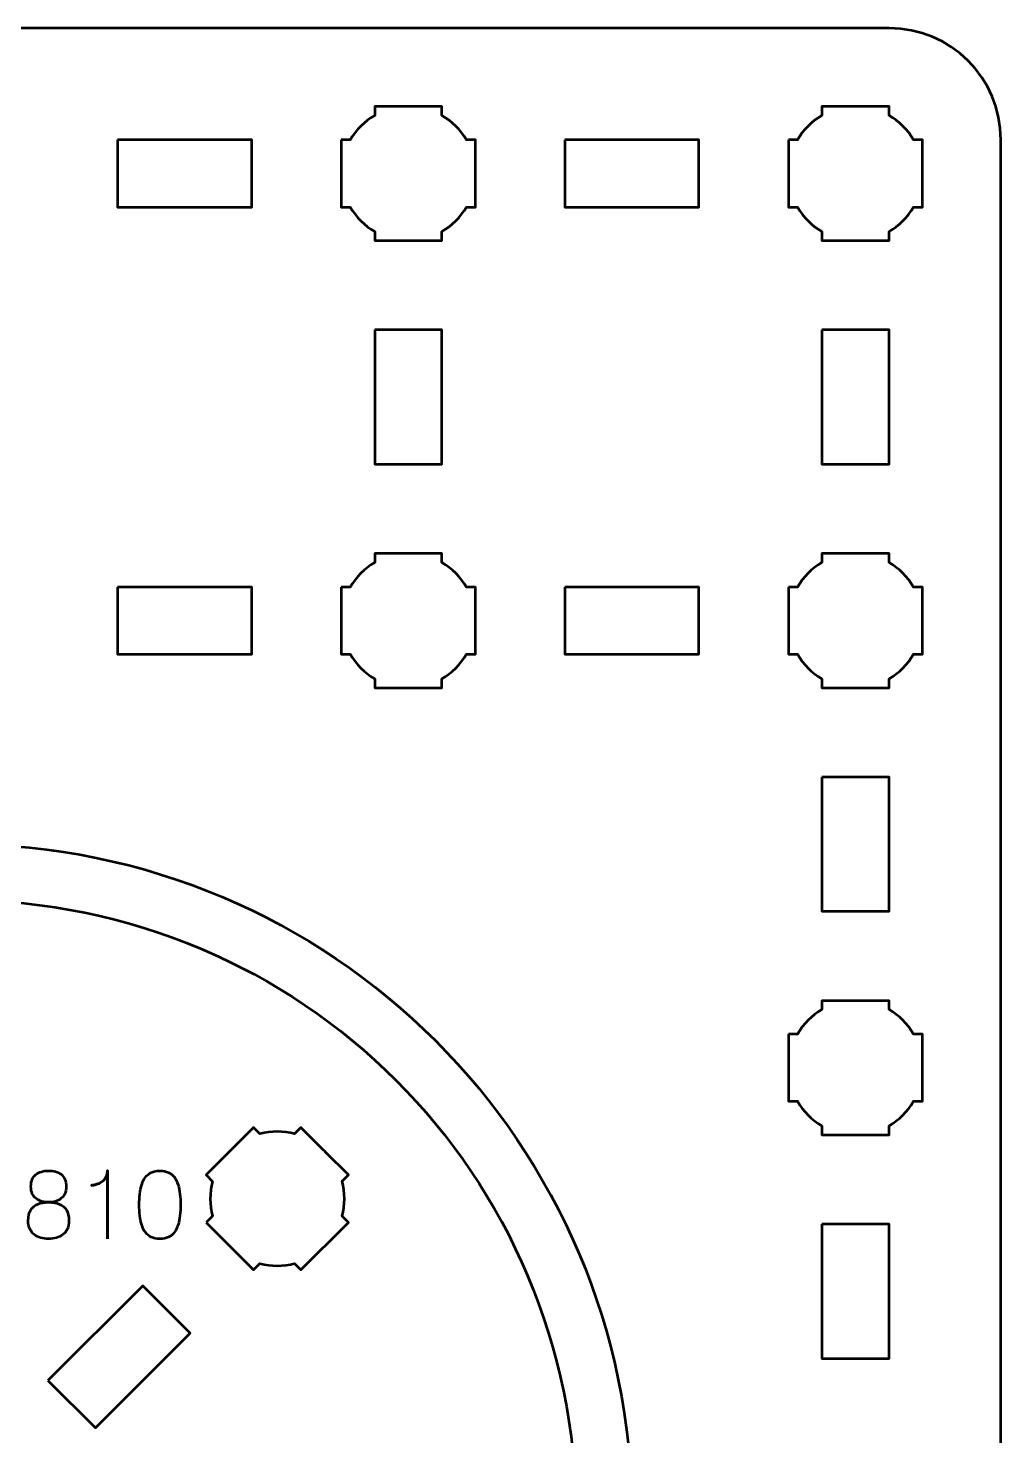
# Model space of a CAD drawing. Header units: centimetres. Extents: x -30.2 to 9.2, y -21.5 to -8.2.
# Drawn here: x -25.2 to -20.85, y -14.5 to -8.2 of the extents above; entities that cross this region are included whole.
import ezdxf

# ---------------------------------------------------------------- set-up
doc = ezdxf.new("R2010")
doc.units = ezdxf.units.CM
doc.header["$MEASUREMENT"] = 0
doc.layers.add('Layer 1', color=7, linetype='Continuous')

msp = doc.modelspace()

# ---------------------------------------------------------------- linework, layer by layer
at = {"layer": 'Layer 1', "lineweight": 53}
for centre, major_axis in [((-25.50001, -14.85001), (0, 3)), ((-25.5, -14.85), (0, 2.75))]:
    msp.add_ellipse(centre, major_axis=major_axis, ratio=1, dxfattribs=at)
for points, knots in [([(-29.64995, -8.19995), (-29.64995, -8.19995), (-21.35005, -8.19995), (-21.35005, -8.19995), (-21.35005, -8.19995), (-21.07305, -8.19995), (-20.84995, -8.42305), (-20.84995, -8.70005), (-20.84995, -8.70005), (-20.84995, -8.70005), (-20.84995, -20.99995), (-20.84995, -20.99995), (-20.84995, -20.99995), (-20.84995, -21.27695), (-21.07305, -21.50005), (-21.35005, -21.50005), (-21.35005, -21.50005), (-21.35005, -21.50005), (-29.64995, -21.50005), (-29.64995, -21.50005), (-29.64995, -21.50005), (-29.92695, -21.50005), (-30.15005, -21.27695), (-30.15005, -20.99995), (-30.15005, -20.99995), (-30.15005, -20.99995), (-30.15005, -8.70005), (-30.15005, -8.70005), (-30.15005, -8.70005), (-30.15005, -8.42305), (-29.92695, -8.19995), (-29.64995, -8.19995)], [0, 0, 0, 0, 0.125, 0.125, 0.125, 0.125, 0.25, 0.25, 0.25, 0.25, 0.375, 0.375, 0.375, 0.375, 0.5, 0.5, 0.5, 0.5, 0.625, 0.625, 0.625, 0.625, 0.75, 0.75, 0.75, 0.75, 0.875, 0.875, 0.875, 0.875, 1, 1, 1, 1]), ([(-23.80001, -8.69997), (-23.80001, -8.69997), (-23.75981, -8.69997), (-23.75981, -8.69997), (-23.75981, -8.69997), (-23.73348, -8.65445), (-23.69552, -8.61652), (-23.65001, -8.59019), (-23.65001, -8.59019), (-23.65001, -8.59019), (-23.65001, -8.54997), (-23.65001, -8.54997), (-23.65001, -8.54997), (-23.65001, -8.54997), (-23.35001, -8.54997), (-23.35001, -8.54997), (-23.35001, -8.54997), (-23.35001, -8.54997), (-23.35001, -8.59016), (-23.35001, -8.59016), (-23.35001, -8.59016), (-23.30448, -8.61649), (-23.26649, -8.65444), (-23.24013, -8.69997), (-23.24013, -8.69997), (-23.24013, -8.69997), (-23.20001, -8.69997), (-23.20001, -8.69997), (-23.20001, -8.69997), (-23.20001, -8.69997), (-23.20001, -8.84539), (-23.20001, -8.84539), (-23.20001, -8.84539), (-23.20001, -8.84539), (-23.19995, -8.85004), (-23.19995, -8.85004), (-23.19995, -8.85004), (-23.19995, -8.85004), (-23.20001, -8.85468), (-23.20001, -8.85468), (-23.20001, -8.85468), (-23.20001, -8.85468), (-23.20001, -8.99997), (-23.20001, -8.99997), (-23.20001, -8.99997), (-23.20001, -8.99997), (-23.24008, -8.99997), (-23.24008, -8.99997), (-23.24008, -8.99997), (-23.26643, -9.04554), (-23.30443, -9.08355), (-23.35001, -9.10991), (-23.35001, -9.10991), (-23.35001, -9.10991), (-23.35001, -9.14997), (-23.35001, -9.14997), (-23.35001, -9.14997), (-23.35001, -9.14997), (-23.49329, -9.14997), (-23.49329, -9.14997), (-23.49329, -9.14997), (-23.49329, -9.14997), (-23.49996, -9.15005), (-23.49996, -9.15005), (-23.49996, -9.15005), (-23.49996, -9.15005), (-23.50664, -9.14997), (-23.50664, -9.14997), (-23.50664, -9.14997), (-23.50664, -9.14997), (-23.65001, -9.14997), (-23.65001, -9.14997), (-23.65001, -9.14997), (-23.65001, -9.14997), (-23.65001, -9.10987), (-23.65001, -9.10987), (-23.65001, -9.10987), (-23.69555, -9.08351), (-23.73353, -9.04552), (-23.75986, -8.99997), (-23.75986, -8.99997), (-23.75986, -8.99997), (-23.80001, -8.99997), (-23.80001, -8.99997), (-23.80001, -8.99997), (-23.80001, -8.99997), (-23.80001, -8.69997), (-23.80001, -8.69997)], [0, 0, 0, 0, 0.0454545, 0.0454545, 0.0454545, 0.0454545, 0.0909091, 0.0909091, 0.0909091, 0.0909091, 0.1363636, 0.1363636, 0.1363636, 0.1363636, 0.1818182, 0.1818182, 0.1818182, 0.1818182, 0.2272727, 0.2272727, 0.2272727, 0.2272727, 0.2727273, 0.2727273, 0.2727273, 0.2727273, 0.3181818, 0.3181818, 0.3181818, 0.3181818, 0.3636364, 0.3636364, 0.3636364, 0.3636364, 0.4090909, 0.4090909, 0.4090909, 0.4090909, 0.4545455, 0.4545455, 0.4545455, 0.4545455, 0.5, 0.5, 0.5, 0.5, 0.5454545, 0.5454545, 0.5454545, 0.5454545, 0.5909091, 0.5909091, 0.5909091, 0.5909091, 0.6363636, 0.6363636, 0.6363636, 0.6363636, 0.6818182, 0.6818182, 0.6818182, 0.6818182, 0.7272727, 0.7272727, 0.7272727, 0.7272727, 0.7727273, 0.7727273, 0.7727273, 0.7727273, 0.8181818, 0.8181818, 0.8181818, 0.8181818, 0.8636364, 0.8636364, 0.8636364, 0.8636364, 0.9090909, 0.9090909, 0.9090909, 0.9090909, 0.9545455, 0.9545455, 0.9545455, 0.9545455, 1, 1, 1, 1]), ([(-21.80001, -8.69997), (-21.80001, -8.69997), (-21.75981, -8.69997), (-21.75981, -8.69997), (-21.75981, -8.69997), (-21.73348, -8.65445), (-21.69552, -8.61652), (-21.65001, -8.59019), (-21.65001, -8.59019), (-21.65001, -8.59019), (-21.65001, -8.54997), (-21.65001, -8.54997), (-21.65001, -8.54997), (-21.65001, -8.54997), (-21.35001, -8.54997), (-21.35001, -8.54997), (-21.35001, -8.54997), (-21.35001, -8.54997), (-21.35001, -8.59016), (-21.35001, -8.59016), (-21.35001, -8.59016), (-21.30448, -8.61649), (-21.26649, -8.65444), (-21.24013, -8.69997), (-21.24013, -8.69997), (-21.24013, -8.69997), (-21.20001, -8.69997), (-21.20001, -8.69997), (-21.20001, -8.69997), (-21.20001, -8.69997), (-21.20001, -8.84539), (-21.20001, -8.84539), (-21.20001, -8.84539), (-21.20001, -8.84539), (-21.19995, -8.85004), (-21.19995, -8.85004), (-21.19995, -8.85004), (-21.19995, -8.85004), (-21.20001, -8.85468), (-21.20001, -8.85468), (-21.20001, -8.85468), (-21.20001, -8.85468), (-21.20001, -8.99997), (-21.20001, -8.99997), (-21.20001, -8.99997), (-21.20001, -8.99997), (-21.24008, -8.99997), (-21.24008, -8.99997), (-21.24008, -8.99997), (-21.26643, -9.04554), (-21.30443, -9.08355), (-21.35001, -9.10991), (-21.35001, -9.10991), (-21.35001, -9.10991), (-21.35001, -9.14997), (-21.35001, -9.14997), (-21.35001, -9.14997), (-21.35001, -9.14997), (-21.49329, -9.14997), (-21.49329, -9.14997), (-21.49329, -9.14997), (-21.49329, -9.14997), (-21.49996, -9.15005), (-21.49996, -9.15005), (-21.49996, -9.15005), (-21.49996, -9.15005), (-21.50664, -9.14997), (-21.50664, -9.14997), (-21.50664, -9.14997), (-21.50664, -9.14997), (-21.65001, -9.14997), (-21.65001, -9.14997), (-21.65001, -9.14997), (-21.65001, -9.14997), (-21.65001, -9.10987), (-21.65001, -9.10987), (-21.65001, -9.10987), (-21.69555, -9.08351), (-21.73353, -9.04552), (-21.75986, -8.99997), (-21.75986, -8.99997), (-21.75986, -8.99997), (-21.80001, -8.99997), (-21.80001, -8.99997), (-21.80001, -8.99997), (-21.80001, -8.99997), (-21.80001, -8.69997), (-21.80001, -8.69997)], [0, 0, 0, 0, 0.0454545, 0.0454545, 0.0454545, 0.0454545, 0.0909091, 0.0909091, 0.0909091, 0.0909091, 0.1363636, 0.1363636, 0.1363636, 0.1363636, 0.1818182, 0.1818182, 0.1818182, 0.1818182, 0.2272727, 0.2272727, 0.2272727, 0.2272727, 0.2727273, 0.2727273, 0.2727273, 0.2727273, 0.3181818, 0.3181818, 0.3181818, 0.3181818, 0.3636364, 0.3636364, 0.3636364, 0.3636364, 0.4090909, 0.4090909, 0.4090909, 0.4090909, 0.4545455, 0.4545455, 0.4545455, 0.4545455, 0.5, 0.5, 0.5, 0.5, 0.5454545, 0.5454545, 0.5454545, 0.5454545, 0.5909091, 0.5909091, 0.5909091, 0.5909091, 0.6363636, 0.6363636, 0.6363636, 0.6363636, 0.6818182, 0.6818182, 0.6818182, 0.6818182, 0.7272727, 0.7272727, 0.7272727, 0.7272727, 0.7727273, 0.7727273, 0.7727273, 0.7727273, 0.8181818, 0.8181818, 0.8181818, 0.8181818, 0.8636364, 0.8636364, 0.8636364, 0.8636364, 0.9090909, 0.9090909, 0.9090909, 0.9090909, 0.9545455, 0.9545455, 0.9545455, 0.9545455, 1, 1, 1, 1]), ([(-24.79997, -8.70005), (-24.79997, -8.70005), (-24.19997, -8.70005), (-24.19997, -8.70005), (-24.19997, -8.70005), (-24.19997, -8.70005), (-24.19997, -9.00005), (-24.19997, -9.00005), (-24.19997, -9.00005), (-24.19997, -9.00005), (-24.79997, -9.00005), (-24.79997, -9.00005), (-24.79997, -9.00005), (-24.79997, -9.00005), (-24.79997, -8.70005), (-24.79997, -8.70005)], [0, 0, 0, 0, 0.25, 0.25, 0.25, 0.25, 0.5, 0.5, 0.5, 0.5, 0.75, 0.75, 0.75, 0.75, 1, 1, 1, 1]), ([(-22.8, -8.70005), (-22.8, -8.70005), (-22.2, -8.70005), (-22.2, -8.70005), (-22.2, -8.70005), (-22.2, -8.70005), (-22.2, -9.00005), (-22.2, -9.00005), (-22.2, -9.00005), (-22.2, -9.00005), (-22.8, -9.00005), (-22.8, -9.00005), (-22.8, -9.00005), (-22.8, -9.00005), (-22.8, -8.70005), (-22.8, -8.70005)], [0, 0, 0, 0, 0.25, 0.25, 0.25, 0.25, 0.5, 0.5, 0.5, 0.5, 0.75, 0.75, 0.75, 0.75, 1, 1, 1, 1]), ([(-23.64995, -9.55), (-23.64995, -9.55), (-23.34995, -9.55), (-23.34995, -9.55), (-23.34995, -9.55), (-23.34995, -9.55), (-23.34995, -10.15), (-23.34995, -10.15), (-23.34995, -10.15), (-23.34995, -10.15), (-23.64995, -10.15), (-23.64995, -10.15), (-23.64995, -10.15), (-23.64995, -10.15), (-23.64995, -9.55), (-23.64995, -9.55)], [0, 0, 0, 0, 0.25, 0.25, 0.25, 0.25, 0.5, 0.5, 0.5, 0.5, 0.75, 0.75, 0.75, 0.75, 1, 1, 1, 1]), ([(-21.65005, -9.55), (-21.65005, -9.55), (-21.35005, -9.55), (-21.35005, -9.55), (-21.35005, -9.55), (-21.35005, -9.55), (-21.35005, -10.15), (-21.35005, -10.15), (-21.35005, -10.15), (-21.35005, -10.15), (-21.65005, -10.15), (-21.65005, -10.15), (-21.65005, -10.15), (-21.65005, -10.15), (-21.65005, -9.55), (-21.65005, -9.55)], [0, 0, 0, 0, 0.25, 0.25, 0.25, 0.25, 0.5, 0.5, 0.5, 0.5, 0.75, 0.75, 0.75, 0.75, 1, 1, 1, 1]), ([(-23.80001, -10.69997), (-23.80001, -10.69997), (-23.75981, -10.69997), (-23.75981, -10.69997), (-23.75981, -10.69997), (-23.73348, -10.65445), (-23.69552, -10.61652), (-23.65001, -10.59019), (-23.65001, -10.59019), (-23.65001, -10.59019), (-23.65001, -10.54997), (-23.65001, -10.54997), (-23.65001, -10.54997), (-23.65001, -10.54997), (-23.35001, -10.54997), (-23.35001, -10.54997), (-23.35001, -10.54997), (-23.35001, -10.54997), (-23.35001, -10.59016), (-23.35001, -10.59016), (-23.35001, -10.59016), (-23.30448, -10.61649), (-23.26649, -10.65444), (-23.24013, -10.69997), (-23.24013, -10.69997), (-23.24013, -10.69997), (-23.20001, -10.69997), (-23.20001, -10.69997), (-23.20001, -10.69997), (-23.20001, -10.69997), (-23.20001, -10.84539), (-23.20001, -10.84539), (-23.20001, -10.84539), (-23.20001, -10.84539), (-23.19995, -10.85004), (-23.19995, -10.85004), (-23.19995, -10.85004), (-23.19995, -10.85004), (-23.20001, -10.85468), (-23.20001, -10.85468), (-23.20001, -10.85468), (-23.20001, -10.85468), (-23.20001, -10.99997), (-23.20001, -10.99997), (-23.20001, -10.99997), (-23.20001, -10.99997), (-23.24008, -10.99997), (-23.24008, -10.99997), (-23.24008, -10.99997), (-23.26643, -11.04554), (-23.30443, -11.08355), (-23.35001, -11.10991), (-23.35001, -11.10991), (-23.35001, -11.10991), (-23.35001, -11.14997), (-23.35001, -11.14997), (-23.35001, -11.14997), (-23.35001, -11.14997), (-23.49329, -11.14997), (-23.49329, -11.14997), (-23.49329, -11.14997), (-23.49329, -11.14997), (-23.49996, -11.15005), (-23.49996, -11.15005), (-23.49996, -11.15005), (-23.49996, -11.15005), (-23.50664, -11.14997), (-23.50664, -11.14997), (-23.50664, -11.14997), (-23.50664, -11.14997), (-23.65001, -11.14997), (-23.65001, -11.14997), (-23.65001, -11.14997), (-23.65001, -11.14997), (-23.65001, -11.10987), (-23.65001, -11.10987), (-23.65001, -11.10987), (-23.69555, -11.08351), (-23.73353, -11.04552), (-23.75986, -10.99997), (-23.75986, -10.99997), (-23.75986, -10.99997), (-23.80001, -10.99997), (-23.80001, -10.99997), (-23.80001, -10.99997), (-23.80001, -10.99997), (-23.80001, -10.69997), (-23.80001, -10.69997)], [0, 0, 0, 0, 0.0454545, 0.0454545, 0.0454545, 0.0454545, 0.0909091, 0.0909091, 0.0909091, 0.0909091, 0.1363636, 0.1363636, 0.1363636, 0.1363636, 0.1818182, 0.1818182, 0.1818182, 0.1818182, 0.2272727, 0.2272727, 0.2272727, 0.2272727, 0.2727273, 0.2727273, 0.2727273, 0.2727273, 0.3181818, 0.3181818, 0.3181818, 0.3181818, 0.3636364, 0.3636364, 0.3636364, 0.3636364, 0.4090909, 0.4090909, 0.4090909, 0.4090909, 0.4545455, 0.4545455, 0.4545455, 0.4545455, 0.5, 0.5, 0.5, 0.5, 0.5454545, 0.5454545, 0.5454545, 0.5454545, 0.5909091, 0.5909091, 0.5909091, 0.5909091, 0.6363636, 0.6363636, 0.6363636, 0.6363636, 0.6818182, 0.6818182, 0.6818182, 0.6818182, 0.7272727, 0.7272727, 0.7272727, 0.7272727, 0.7727273, 0.7727273, 0.7727273, 0.7727273, 0.8181818, 0.8181818, 0.8181818, 0.8181818, 0.8636364, 0.8636364, 0.8636364, 0.8636364, 0.9090909, 0.9090909, 0.9090909, 0.9090909, 0.9545455, 0.9545455, 0.9545455, 0.9545455, 1, 1, 1, 1]), ([(-21.80001, -10.69997), (-21.80001, -10.69997), (-21.75981, -10.69997), (-21.75981, -10.69997), (-21.75981, -10.69997), (-21.73348, -10.65445), (-21.69552, -10.61652), (-21.65001, -10.59019), (-21.65001, -10.59019), (-21.65001, -10.59019), (-21.65001, -10.54997), (-21.65001, -10.54997), (-21.65001, -10.54997), (-21.65001, -10.54997), (-21.35001, -10.54997), (-21.35001, -10.54997), (-21.35001, -10.54997), (-21.35001, -10.54997), (-21.35001, -10.59016), (-21.35001, -10.59016), (-21.35001, -10.59016), (-21.30448, -10.61649), (-21.26649, -10.65444), (-21.24013, -10.69997), (-21.24013, -10.69997), (-21.24013, -10.69997), (-21.20001, -10.69997), (-21.20001, -10.69997), (-21.20001, -10.69997), (-21.20001, -10.69997), (-21.20001, -10.84539), (-21.20001, -10.84539), (-21.20001, -10.84539), (-21.20001, -10.84539), (-21.19995, -10.85004), (-21.19995, -10.85004), (-21.19995, -10.85004), (-21.19995, -10.85004), (-21.20001, -10.85468), (-21.20001, -10.85468), (-21.20001, -10.85468), (-21.20001, -10.85468), (-21.20001, -10.99997), (-21.20001, -10.99997), (-21.20001, -10.99997), (-21.20001, -10.99997), (-21.24008, -10.99997), (-21.24008, -10.99997), (-21.24008, -10.99997), (-21.26643, -11.04554), (-21.30443, -11.08355), (-21.35001, -11.10991), (-21.35001, -11.10991), (-21.35001, -11.10991), (-21.35001, -11.14997), (-21.35001, -11.14997), (-21.35001, -11.14997), (-21.35001, -11.14997), (-21.49329, -11.14997), (-21.49329, -11.14997), (-21.49329, -11.14997), (-21.49329, -11.14997), (-21.49996, -11.15005), (-21.49996, -11.15005), (-21.49996, -11.15005), (-21.49996, -11.15005), (-21.50664, -11.14997), (-21.50664, -11.14997), (-21.50664, -11.14997), (-21.50664, -11.14997), (-21.65001, -11.14997), (-21.65001, -11.14997), (-21.65001, -11.14997), (-21.65001, -11.14997), (-21.65001, -11.10987), (-21.65001, -11.10987), (-21.65001, -11.10987), (-21.69555, -11.08351), (-21.73353, -11.04552), (-21.75986, -10.99997), (-21.75986, -10.99997), (-21.75986, -10.99997), (-21.80001, -10.99997), (-21.80001, -10.99997), (-21.80001, -10.99997), (-21.80001, -10.99997), (-21.80001, -10.69997), (-21.80001, -10.69997)], [0, 0, 0, 0, 0.0454545, 0.0454545, 0.0454545, 0.0454545, 0.0909091, 0.0909091, 0.0909091, 0.0909091, 0.1363636, 0.1363636, 0.1363636, 0.1363636, 0.1818182, 0.1818182, 0.1818182, 0.1818182, 0.2272727, 0.2272727, 0.2272727, 0.2272727, 0.2727273, 0.2727273, 0.2727273, 0.2727273, 0.3181818, 0.3181818, 0.3181818, 0.3181818, 0.3636364, 0.3636364, 0.3636364, 0.3636364, 0.4090909, 0.4090909, 0.4090909, 0.4090909, 0.4545455, 0.4545455, 0.4545455, 0.4545455, 0.5, 0.5, 0.5, 0.5, 0.5454545, 0.5454545, 0.5454545, 0.5454545, 0.5909091, 0.5909091, 0.5909091, 0.5909091, 0.6363636, 0.6363636, 0.6363636, 0.6363636, 0.6818182, 0.6818182, 0.6818182, 0.6818182, 0.7272727, 0.7272727, 0.7272727, 0.7272727, 0.7727273, 0.7727273, 0.7727273, 0.7727273, 0.8181818, 0.8181818, 0.8181818, 0.8181818, 0.8636364, 0.8636364, 0.8636364, 0.8636364, 0.9090909, 0.9090909, 0.9090909, 0.9090909, 0.9545455, 0.9545455, 0.9545455, 0.9545455, 1, 1, 1, 1]), ([(-24.79997, -10.70005), (-24.79997, -10.70005), (-24.19997, -10.70005), (-24.19997, -10.70005), (-24.19997, -10.70005), (-24.19997, -10.70005), (-24.19997, -11.00005), (-24.19997, -11.00005), (-24.19997, -11.00005), (-24.19997, -11.00005), (-24.79997, -11.00005), (-24.79997, -11.00005), (-24.79997, -11.00005), (-24.79997, -11.00005), (-24.79997, -10.70005), (-24.79997, -10.70005)], [0, 0, 0, 0, 0.25, 0.25, 0.25, 0.25, 0.5, 0.5, 0.5, 0.5, 0.75, 0.75, 0.75, 0.75, 1, 1, 1, 1]), ([(-22.8, -10.70005), (-22.8, -10.70005), (-22.2, -10.70005), (-22.2, -10.70005), (-22.2, -10.70005), (-22.2, -10.70005), (-22.2, -11.00005), (-22.2, -11.00005), (-22.2, -11.00005), (-22.2, -11.00005), (-22.8, -11.00005), (-22.8, -11.00005), (-22.8, -11.00005), (-22.8, -11.00005), (-22.8, -10.70005), (-22.8, -10.70005)], [0, 0, 0, 0, 0.25, 0.25, 0.25, 0.25, 0.5, 0.5, 0.5, 0.5, 0.75, 0.75, 0.75, 0.75, 1, 1, 1, 1]), ([(-21.65005, -11.55), (-21.65005, -11.55), (-21.35005, -11.55), (-21.35005, -11.55), (-21.35005, -11.55), (-21.35005, -11.55), (-21.35005, -12.15), (-21.35005, -12.15), (-21.35005, -12.15), (-21.35005, -12.15), (-21.65005, -12.15), (-21.65005, -12.15), (-21.65005, -12.15), (-21.65005, -12.15), (-21.65005, -11.55), (-21.65005, -11.55)], [0, 0, 0, 0, 0.25, 0.25, 0.25, 0.25, 0.5, 0.5, 0.5, 0.5, 0.75, 0.75, 0.75, 0.75, 1, 1, 1, 1]), ([(-21.80001, -12.69997), (-21.80001, -12.69997), (-21.75981, -12.69997), (-21.75981, -12.69997), (-21.75981, -12.69997), (-21.73348, -12.65445), (-21.69552, -12.61652), (-21.65001, -12.59019), (-21.65001, -12.59019), (-21.65001, -12.59019), (-21.65001, -12.54997), (-21.65001, -12.54997), (-21.65001, -12.54997), (-21.65001, -12.54997), (-21.35001, -12.54997), (-21.35001, -12.54997), (-21.35001, -12.54997), (-21.35001, -12.54997), (-21.35001, -12.59016), (-21.35001, -12.59016), (-21.35001, -12.59016), (-21.30448, -12.61649), (-21.26649, -12.65444), (-21.24013, -12.69997), (-21.24013, -12.69997), (-21.24013, -12.69997), (-21.20001, -12.69997), (-21.20001, -12.69997), (-21.20001, -12.69997), (-21.20001, -12.69997), (-21.20001, -12.84539), (-21.20001, -12.84539), (-21.20001, -12.84539), (-21.20001, -12.84539), (-21.19995, -12.85004), (-21.19995, -12.85004), (-21.19995, -12.85004), (-21.19995, -12.85004), (-21.20001, -12.85468), (-21.20001, -12.85468), (-21.20001, -12.85468), (-21.20001, -12.85468), (-21.20001, -12.99997), (-21.20001, -12.99997), (-21.20001, -12.99997), (-21.20001, -12.99997), (-21.24008, -12.99997), (-21.24008, -12.99997), (-21.24008, -12.99997), (-21.26643, -13.04554), (-21.30443, -13.08355), (-21.35001, -13.10991), (-21.35001, -13.10991), (-21.35001, -13.10991), (-21.35001, -13.14997), (-21.35001, -13.14997), (-21.35001, -13.14997), (-21.35001, -13.14997), (-21.49329, -13.14997), (-21.49329, -13.14997), (-21.49329, -13.14997), (-21.49329, -13.14997), (-21.49996, -13.15005), (-21.49996, -13.15005), (-21.49996, -13.15005), (-21.49996, -13.15005), (-21.50664, -13.14997), (-21.50664, -13.14997), (-21.50664, -13.14997), (-21.50664, -13.14997), (-21.65001, -13.14997), (-21.65001, -13.14997), (-21.65001, -13.14997), (-21.65001, -13.14997), (-21.65001, -13.10987), (-21.65001, -13.10987), (-21.65001, -13.10987), (-21.69555, -13.08351), (-21.73353, -13.04552), (-21.75986, -12.99997), (-21.75986, -12.99997), (-21.75986, -12.99997), (-21.80001, -12.99997), (-21.80001, -12.99997), (-21.80001, -12.99997), (-21.80001, -12.99997), (-21.80001, -12.69997), (-21.80001, -12.69997)], [0, 0, 0, 0, 0.0454545, 0.0454545, 0.0454545, 0.0454545, 0.0909091, 0.0909091, 0.0909091, 0.0909091, 0.1363636, 0.1363636, 0.1363636, 0.1363636, 0.1818182, 0.1818182, 0.1818182, 0.1818182, 0.2272727, 0.2272727, 0.2272727, 0.2272727, 0.2727273, 0.2727273, 0.2727273, 0.2727273, 0.3181818, 0.3181818, 0.3181818, 0.3181818, 0.3636364, 0.3636364, 0.3636364, 0.3636364, 0.4090909, 0.4090909, 0.4090909, 0.4090909, 0.4545455, 0.4545455, 0.4545455, 0.4545455, 0.5, 0.5, 0.5, 0.5, 0.5454545, 0.5454545, 0.5454545, 0.5454545, 0.5909091, 0.5909091, 0.5909091, 0.5909091, 0.6363636, 0.6363636, 0.6363636, 0.6363636, 0.6818182, 0.6818182, 0.6818182, 0.6818182, 0.7272727, 0.7272727, 0.7272727, 0.7272727, 0.7727273, 0.7727273, 0.7727273, 0.7727273, 0.8181818, 0.8181818, 0.8181818, 0.8181818, 0.8636364, 0.8636364, 0.8636364, 0.8636364, 0.9090909, 0.9090909, 0.9090909, 0.9090909, 0.9545455, 0.9545455, 0.9545455, 0.9545455, 1, 1, 1, 1]), ([(-24.404, -13.54184), (-24.404, -13.54184), (-24.37557, -13.51342), (-24.37557, -13.51342), (-24.37557, -13.51342), (-24.38914, -13.46261), (-24.38912, -13.40895), (-24.37556, -13.35815), (-24.37556, -13.35815), (-24.37556, -13.35815), (-24.404, -13.32971), (-24.404, -13.32971), (-24.404, -13.32971), (-24.404, -13.32971), (-24.19186, -13.11758), (-24.19186, -13.11758), (-24.19186, -13.11758), (-24.19186, -13.11758), (-24.16345, -13.146), (-24.16345, -13.146), (-24.16345, -13.146), (-24.11263, -13.13242), (-24.05894, -13.13239), (-24.0081, -13.14595), (-24.0081, -13.14595), (-24.0081, -13.14595), (-23.97973, -13.11758), (-23.97973, -13.11758), (-23.97973, -13.11758), (-23.97973, -13.11758), (-23.87691, -13.22041), (-23.87691, -13.22041), (-23.87691, -13.22041), (-23.87691, -13.22041), (-23.87357, -13.22365), (-23.87357, -13.22365), (-23.87357, -13.22365), (-23.87357, -13.22365), (-23.87034, -13.22697), (-23.87034, -13.22697), (-23.87034, -13.22697), (-23.87034, -13.22697), (-23.7676, -13.32971), (-23.7676, -13.32971), (-23.7676, -13.32971), (-23.7676, -13.32971), (-23.79593, -13.35804), (-23.79593, -13.35804), (-23.79593, -13.35804), (-23.78234, -13.4089), (-23.78234, -13.46265), (-23.79593, -13.51352), (-23.79593, -13.51352), (-23.79593, -13.51352), (-23.7676, -13.54184), (-23.7676, -13.54184), (-23.7676, -13.54184), (-23.7676, -13.54184), (-23.86892, -13.64316), (-23.86892, -13.64316), (-23.86892, -13.64316), (-23.86892, -13.64316), (-23.87357, -13.64793), (-23.87357, -13.64793), (-23.87357, -13.64793), (-23.87357, -13.64793), (-23.87835, -13.6526), (-23.87835, -13.6526), (-23.87835, -13.6526), (-23.87835, -13.6526), (-23.97973, -13.75397), (-23.97973, -13.75397), (-23.97973, -13.75397), (-23.97973, -13.75397), (-24.00809, -13.72562), (-24.00809, -13.72562), (-24.00809, -13.72562), (-24.05893, -13.73918), (-24.11265, -13.73917), (-24.16347, -13.72558), (-24.16347, -13.72558), (-24.16347, -13.72558), (-24.19186, -13.75397), (-24.19186, -13.75397), (-24.19186, -13.75397), (-24.19186, -13.75397), (-24.404, -13.54184), (-24.404, -13.54184)], [0, 0, 0, 0, 0.0454545, 0.0454545, 0.0454545, 0.0454545, 0.0909091, 0.0909091, 0.0909091, 0.0909091, 0.1363636, 0.1363636, 0.1363636, 0.1363636, 0.1818182, 0.1818182, 0.1818182, 0.1818182, 0.2272727, 0.2272727, 0.2272727, 0.2272727, 0.2727273, 0.2727273, 0.2727273, 0.2727273, 0.3181818, 0.3181818, 0.3181818, 0.3181818, 0.3636364, 0.3636364, 0.3636364, 0.3636364, 0.4090909, 0.4090909, 0.4090909, 0.4090909, 0.4545455, 0.4545455, 0.4545455, 0.4545455, 0.5, 0.5, 0.5, 0.5, 0.5454545, 0.5454545, 0.5454545, 0.5454545, 0.5909091, 0.5909091, 0.5909091, 0.5909091, 0.6363636, 0.6363636, 0.6363636, 0.6363636, 0.6818182, 0.6818182, 0.6818182, 0.6818182, 0.7272727, 0.7272727, 0.7272727, 0.7272727, 0.7727273, 0.7727273, 0.7727273, 0.7727273, 0.8181818, 0.8181818, 0.8181818, 0.8181818, 0.8636364, 0.8636364, 0.8636364, 0.8636364, 0.9090909, 0.9090909, 0.9090909, 0.9090909, 0.9545455, 0.9545455, 0.9545455, 0.9545455, 1, 1, 1, 1]), ([(-21.65005, -13.54996), (-21.65005, -13.54996), (-21.35005, -13.54996), (-21.35005, -13.54996), (-21.35005, -13.54996), (-21.35005, -13.54996), (-21.35005, -14.14997), (-21.35005, -14.14997), (-21.35005, -14.14997), (-21.35005, -14.14997), (-21.65005, -14.14997), (-21.65005, -14.14997), (-21.65005, -14.14997), (-21.65005, -14.14997), (-21.65005, -13.54996), (-21.65005, -13.54996)], [0, 0, 0, 0, 0.25, 0.25, 0.25, 0.25, 0.5, 0.5, 0.5, 0.5, 0.75, 0.75, 0.75, 0.75, 1, 1, 1, 1]), ([(-25.11113, -14.24901), (-25.11113, -14.24901), (-24.68686, -13.82474), (-24.68686, -13.82474), (-24.68686, -13.82474), (-24.68686, -13.82474), (-24.47473, -14.03687), (-24.47473, -14.03687), (-24.47473, -14.03687), (-24.47473, -14.03687), (-24.899, -14.46114), (-24.899, -14.46114), (-24.899, -14.46114), (-24.899, -14.46114), (-25.11113, -14.24901), (-25.11113, -14.24901)], [0, 0, 0, 0, 0.25, 0.25, 0.25, 0.25, 0.5, 0.5, 0.5, 0.5, 0.75, 0.75, 0.75, 0.75, 1, 1, 1, 1])]:
    msp.add_open_spline(points, degree=3, knots=knots, dxfattribs=at)
at = {"layer": 'Layer 1', "color": 5, "lineweight": 53}
for points, knots in [([(-25.10862, -13.45155), (-25.09776, -13.45155), (-25.0876, -13.45028), (-25.07807, -13.44774), (-25.07807, -13.44774), (-25.06862, -13.44513), (-25.06029, -13.44104), (-25.05303, -13.43546), (-25.05303, -13.43546), (-25.04583, -13.42989), (-25.04019, -13.42262), (-25.03609, -13.41366), (-25.03609, -13.41366), (-25.032, -13.40477), (-25.02996, -13.39398), (-25.02989, -13.38128), (-25.02989, -13.38128), (-25.02996, -13.36858), (-25.03193, -13.35771), (-25.03581, -13.34868), (-25.03581, -13.34868), (-25.03969, -13.33965), (-25.0452, -13.33224), (-25.05225, -13.32653), (-25.05225, -13.32653), (-25.05931, -13.32088), (-25.06763, -13.31672), (-25.07723, -13.31411), (-25.07723, -13.31411), (-25.08675, -13.3115), (-25.09727, -13.31037), (-25.10862, -13.31058), (-25.10862, -13.31058), (-25.11998, -13.31072), (-25.1305, -13.31221), (-25.14002, -13.31482), (-25.14002, -13.31482), (-25.14962, -13.3175), (-25.15794, -13.32159), (-25.165, -13.32716), (-25.165, -13.32716), (-25.17205, -13.33274), (-25.17756, -13.34), (-25.18144, -13.34889), (-25.18144, -13.34889), (-25.18532, -13.35785), (-25.18729, -13.36858), (-25.18736, -13.38128), (-25.18736, -13.38128), (-25.18729, -13.39398), (-25.18525, -13.40477), (-25.18115, -13.41366), (-25.18115, -13.41366), (-25.17706, -13.42262), (-25.17142, -13.42989), (-25.16415, -13.43546), (-25.16415, -13.43546), (-25.15695, -13.44104), (-25.14863, -13.44513), (-25.13917, -13.44774), (-25.13917, -13.44774), (-25.12965, -13.45028), (-25.11949, -13.45155), (-25.10862, -13.45155)], [0, 0, 0, 0, 0.0625, 0.0625, 0.0625, 0.0625, 0.125, 0.125, 0.125, 0.125, 0.1875, 0.1875, 0.1875, 0.1875, 0.25, 0.25, 0.25, 0.25, 0.3125, 0.3125, 0.3125, 0.3125, 0.375, 0.375, 0.375, 0.375, 0.4375, 0.4375, 0.4375, 0.4375, 0.5, 0.5, 0.5, 0.5, 0.5625, 0.5625, 0.5625, 0.5625, 0.625, 0.625, 0.625, 0.625, 0.6875, 0.6875, 0.6875, 0.6875, 0.75, 0.75, 0.75, 0.75, 0.8125, 0.8125, 0.8125, 0.8125, 0.875, 0.875, 0.875, 0.875, 0.9375, 0.9375, 0.9375, 0.9375, 1, 1, 1, 1]), ([(-25.10862, -13.45155), (-25.09776, -13.45155), (-25.0876, -13.45028), (-25.07807, -13.44774), (-25.07807, -13.44774), (-25.06862, -13.44513), (-25.06029, -13.44104), (-25.05303, -13.43546), (-25.05303, -13.43546), (-25.04583, -13.42989), (-25.04019, -13.42262), (-25.03609, -13.41366), (-25.03609, -13.41366), (-25.032, -13.40477), (-25.02996, -13.39398), (-25.02989, -13.38128), (-25.02989, -13.38128), (-25.02996, -13.36858), (-25.03193, -13.35771), (-25.03581, -13.34868), (-25.03581, -13.34868), (-25.03969, -13.33965), (-25.0452, -13.33224), (-25.05225, -13.32653), (-25.05225, -13.32653), (-25.05931, -13.32088), (-25.06763, -13.31672), (-25.07723, -13.31411), (-25.07723, -13.31411), (-25.08675, -13.3115), (-25.09727, -13.31037), (-25.10862, -13.31058), (-25.10862, -13.31058), (-25.11998, -13.31072), (-25.1305, -13.31221), (-25.14002, -13.31482), (-25.14002, -13.31482), (-25.14962, -13.3175), (-25.15794, -13.32159), (-25.165, -13.32716), (-25.165, -13.32716), (-25.17205, -13.33274), (-25.17756, -13.34), (-25.18144, -13.34889), (-25.18144, -13.34889), (-25.18532, -13.35785), (-25.18729, -13.36858), (-25.18736, -13.38128), (-25.18736, -13.38128), (-25.18729, -13.39398), (-25.18525, -13.40477), (-25.18115, -13.41366), (-25.18115, -13.41366), (-25.17706, -13.42262), (-25.17142, -13.42989), (-25.16415, -13.43546), (-25.16415, -13.43546), (-25.15695, -13.44104), (-25.14863, -13.44513), (-25.13917, -13.44774), (-25.13917, -13.44774), (-25.12965, -13.45028), (-25.11949, -13.45155), (-25.10862, -13.45155)], [0, 0, 0, 0, 0.0625, 0.0625, 0.0625, 0.0625, 0.125, 0.125, 0.125, 0.125, 0.1875, 0.1875, 0.1875, 0.1875, 0.25, 0.25, 0.25, 0.25, 0.3125, 0.3125, 0.3125, 0.3125, 0.375, 0.375, 0.375, 0.375, 0.4375, 0.4375, 0.4375, 0.4375, 0.5, 0.5, 0.5, 0.5, 0.5625, 0.5625, 0.5625, 0.5625, 0.625, 0.625, 0.625, 0.625, 0.6875, 0.6875, 0.6875, 0.6875, 0.75, 0.75, 0.75, 0.75, 0.8125, 0.8125, 0.8125, 0.8125, 0.875, 0.875, 0.875, 0.875, 0.9375, 0.9375, 0.9375, 0.9375, 1, 1, 1, 1]), ([(-24.84531, -13.61538), (-24.84531, -13.61538), (-24.84531, -13.31016), (-24.84531, -13.31016), (-24.84531, -13.31016), (-24.84538, -13.32053), (-24.84722, -13.32942), (-24.85075, -13.33683), (-24.85075, -13.33683), (-24.8542, -13.34431), (-24.85879, -13.35045), (-24.86443, -13.35538), (-24.86443, -13.35538), (-24.87008, -13.36032), (-24.87615, -13.36427), (-24.88264, -13.36724), (-24.88264, -13.36724), (-24.88913, -13.37013), (-24.89541, -13.37232), (-24.90148, -13.37366), (-24.90148, -13.37366), (-24.90761, -13.37507), (-24.91284, -13.37592), (-24.91728, -13.3762), (-24.91728, -13.3762), (-24.91284, -13.37592), (-24.90761, -13.37507), (-24.90148, -13.37366), (-24.90148, -13.37366), (-24.89541, -13.37232), (-24.88913, -13.37013), (-24.88264, -13.36724), (-24.88264, -13.36724), (-24.87615, -13.36427), (-24.87008, -13.36032), (-24.86443, -13.35538), (-24.86443, -13.35538), (-24.85879, -13.35045), (-24.8542, -13.34431), (-24.85075, -13.33683), (-24.85075, -13.33683), (-24.84722, -13.32942), (-24.84538, -13.32053), (-24.84531, -13.31016), (-24.84531, -13.31016), (-24.84531, -13.31016), (-24.84531, -13.61538), (-24.84531, -13.61538)], [0, 0, 0, 0, 0.0833333, 0.0833333, 0.0833333, 0.0833333, 0.1666667, 0.1666667, 0.1666667, 0.1666667, 0.25, 0.25, 0.25, 0.25, 0.3333333, 0.3333333, 0.3333333, 0.3333333, 0.4166667, 0.4166667, 0.4166667, 0.4166667, 0.5, 0.5, 0.5, 0.5, 0.5833333, 0.5833333, 0.5833333, 0.5833333, 0.6666667, 0.6666667, 0.6666667, 0.6666667, 0.75, 0.75, 0.75, 0.75, 0.8333333, 0.8333333, 0.8333333, 0.8333333, 0.9166667, 0.9166667, 0.9166667, 0.9166667, 1, 1, 1, 1]), ([(-24.61079, -13.61538), (-24.59598, -13.61531), (-24.58321, -13.6127), (-24.57255, -13.60762), (-24.57255, -13.60762), (-24.56197, -13.60254), (-24.55315, -13.59527), (-24.5461, -13.58603), (-24.5461, -13.58603), (-24.53911, -13.57672), (-24.53361, -13.56571), (-24.52952, -13.55301), (-24.52952, -13.55301), (-24.52549, -13.54031), (-24.5226, -13.52641), (-24.52098, -13.51117), (-24.52098, -13.51117), (-24.51928, -13.49593), (-24.51844, -13.47991), (-24.51851, -13.46298), (-24.51851, -13.46298), (-24.51844, -13.44612), (-24.51928, -13.4301), (-24.52098, -13.41493), (-24.52098, -13.41493), (-24.5226, -13.39976), (-24.52549, -13.38579), (-24.52952, -13.37309), (-24.52952, -13.37309), (-24.53361, -13.36046), (-24.53911, -13.34946), (-24.5461, -13.34007), (-24.5461, -13.34007), (-24.55315, -13.33076), (-24.56197, -13.32349), (-24.57255, -13.31841), (-24.57255, -13.31841), (-24.58321, -13.31326), (-24.59598, -13.31065), (-24.61079, -13.31058), (-24.61079, -13.31058), (-24.62561, -13.31065), (-24.63838, -13.31326), (-24.64904, -13.31841), (-24.64904, -13.31841), (-24.65962, -13.32349), (-24.66844, -13.33076), (-24.67549, -13.34007), (-24.67549, -13.34007), (-24.68248, -13.34946), (-24.68798, -13.36046), (-24.69207, -13.37309), (-24.69207, -13.37309), (-24.6961, -13.38579), (-24.69899, -13.39976), (-24.70061, -13.41493), (-24.70061, -13.41493), (-24.7023, -13.4301), (-24.70315, -13.44612), (-24.70308, -13.46298), (-24.70308, -13.46298), (-24.70315, -13.47991), (-24.7023, -13.49593), (-24.70061, -13.51117), (-24.70061, -13.51117), (-24.69899, -13.52641), (-24.6961, -13.54031), (-24.69207, -13.55301), (-24.69207, -13.55301), (-24.68798, -13.56571), (-24.68248, -13.57672), (-24.67549, -13.58603), (-24.67549, -13.58603), (-24.66844, -13.59527), (-24.65962, -13.60254), (-24.64904, -13.60762), (-24.64904, -13.60762), (-24.63838, -13.6127), (-24.62561, -13.61531), (-24.61079, -13.61538)], [0, 0, 0, 0, 0.05, 0.05, 0.05, 0.05, 0.1, 0.1, 0.1, 0.1, 0.15, 0.15, 0.15, 0.15, 0.2, 0.2, 0.2, 0.2, 0.25, 0.25, 0.25, 0.25, 0.3, 0.3, 0.3, 0.3, 0.35, 0.35, 0.35, 0.35, 0.4, 0.4, 0.4, 0.4, 0.45, 0.45, 0.45, 0.45, 0.5, 0.5, 0.5, 0.5, 0.55, 0.55, 0.55, 0.55, 0.6, 0.6, 0.6, 0.6, 0.65, 0.65, 0.65, 0.65, 0.7, 0.7, 0.7, 0.7, 0.75, 0.75, 0.75, 0.75, 0.8, 0.8, 0.8, 0.8, 0.85, 0.85, 0.85, 0.85, 0.9, 0.9, 0.9, 0.9, 0.95, 0.95, 0.95, 0.95, 1, 1, 1, 1]), ([(-24.61079, -13.61538), (-24.59598, -13.61531), (-24.58321, -13.6127), (-24.57255, -13.60762), (-24.57255, -13.60762), (-24.56197, -13.60254), (-24.55315, -13.59527), (-24.5461, -13.58603), (-24.5461, -13.58603), (-24.53911, -13.57672), (-24.53361, -13.56571), (-24.52952, -13.55301), (-24.52952, -13.55301), (-24.52549, -13.54031), (-24.5226, -13.52641), (-24.52098, -13.51117), (-24.52098, -13.51117), (-24.51928, -13.49593), (-24.51844, -13.47991), (-24.51851, -13.46298), (-24.51851, -13.46298), (-24.51844, -13.44612), (-24.51928, -13.4301), (-24.52098, -13.41493), (-24.52098, -13.41493), (-24.5226, -13.39976), (-24.52549, -13.38579), (-24.52952, -13.37309), (-24.52952, -13.37309), (-24.53361, -13.36046), (-24.53911, -13.34946), (-24.5461, -13.34007), (-24.5461, -13.34007), (-24.55315, -13.33076), (-24.56197, -13.32349), (-24.57255, -13.31841), (-24.57255, -13.31841), (-24.58321, -13.31326), (-24.59598, -13.31065), (-24.61079, -13.31058), (-24.61079, -13.31058), (-24.62561, -13.31065), (-24.63838, -13.31326), (-24.64904, -13.31841), (-24.64904, -13.31841), (-24.65962, -13.32349), (-24.66844, -13.33076), (-24.67549, -13.34007), (-24.67549, -13.34007), (-24.68248, -13.34946), (-24.68798, -13.36046), (-24.69207, -13.37309), (-24.69207, -13.37309), (-24.6961, -13.38579), (-24.69899, -13.39976), (-24.70061, -13.41493), (-24.70061, -13.41493), (-24.7023, -13.4301), (-24.70315, -13.44612), (-24.70308, -13.46298), (-24.70308, -13.46298), (-24.70315, -13.47991), (-24.7023, -13.49593), (-24.70061, -13.51117), (-24.70061, -13.51117), (-24.69899, -13.52641), (-24.6961, -13.54031), (-24.69207, -13.55301), (-24.69207, -13.55301), (-24.68798, -13.56571), (-24.68248, -13.57672), (-24.67549, -13.58603), (-24.67549, -13.58603), (-24.66844, -13.59527), (-24.65962, -13.60254), (-24.64904, -13.60762), (-24.64904, -13.60762), (-24.63838, -13.6127), (-24.62561, -13.61531), (-24.61079, -13.61538)], [0, 0, 0, 0, 0.05, 0.05, 0.05, 0.05, 0.1, 0.1, 0.1, 0.1, 0.15, 0.15, 0.15, 0.15, 0.2, 0.2, 0.2, 0.2, 0.25, 0.25, 0.25, 0.25, 0.3, 0.3, 0.3, 0.3, 0.35, 0.35, 0.35, 0.35, 0.4, 0.4, 0.4, 0.4, 0.45, 0.45, 0.45, 0.45, 0.5, 0.5, 0.5, 0.5, 0.55, 0.55, 0.55, 0.55, 0.6, 0.6, 0.6, 0.6, 0.65, 0.65, 0.65, 0.65, 0.7, 0.7, 0.7, 0.7, 0.75, 0.75, 0.75, 0.75, 0.8, 0.8, 0.8, 0.8, 0.85, 0.85, 0.85, 0.85, 0.9, 0.9, 0.9, 0.9, 0.95, 0.95, 0.95, 0.95, 1, 1, 1, 1]), ([(-25.10862, -13.61538), (-25.09592, -13.61538), (-25.08407, -13.6139), (-25.07306, -13.61079), (-25.07306, -13.61079), (-25.06206, -13.60769), (-25.05239, -13.60282), (-25.044, -13.59619), (-25.044, -13.59619), (-25.03567, -13.58963), (-25.02911, -13.58116), (-25.02438, -13.57072), (-25.02438, -13.57072), (-25.01965, -13.56035), (-25.01726, -13.54786), (-25.01719, -13.53325), (-25.01719, -13.53325), (-25.01733, -13.51385), (-25.02114, -13.49812), (-25.02869, -13.48612), (-25.02869, -13.48612), (-25.03623, -13.47406), (-25.04682, -13.46531), (-25.06044, -13.45974), (-25.06044, -13.45974), (-25.07412, -13.45423), (-25.09014, -13.45148), (-25.10862, -13.45155), (-25.10862, -13.45155), (-25.12704, -13.45148), (-25.14313, -13.45423), (-25.15667, -13.45974), (-25.15667, -13.45974), (-25.17029, -13.46531), (-25.1808, -13.47406), (-25.18828, -13.48612), (-25.18828, -13.48612), (-25.19576, -13.49812), (-25.19957, -13.51385), (-25.19964, -13.53325), (-25.19964, -13.53325), (-25.19957, -13.54786), (-25.19717, -13.56035), (-25.19244, -13.57072), (-25.19244, -13.57072), (-25.18772, -13.58116), (-25.18123, -13.58963), (-25.17283, -13.59619), (-25.17283, -13.59619), (-25.1645, -13.60282), (-25.15491, -13.60769), (-25.1439, -13.61079), (-25.1439, -13.61079), (-25.13297, -13.6139), (-25.12118, -13.61538), (-25.10862, -13.61538)], [0, 0, 0, 0, 0.0714286, 0.0714286, 0.0714286, 0.0714286, 0.1428571, 0.1428571, 0.1428571, 0.1428571, 0.2142857, 0.2142857, 0.2142857, 0.2142857, 0.2857143, 0.2857143, 0.2857143, 0.2857143, 0.3571429, 0.3571429, 0.3571429, 0.3571429, 0.4285714, 0.4285714, 0.4285714, 0.4285714, 0.5, 0.5, 0.5, 0.5, 0.5714286, 0.5714286, 0.5714286, 0.5714286, 0.6428571, 0.6428571, 0.6428571, 0.6428571, 0.7142857, 0.7142857, 0.7142857, 0.7142857, 0.7857143, 0.7857143, 0.7857143, 0.7857143, 0.8571429, 0.8571429, 0.8571429, 0.8571429, 0.9285714, 0.9285714, 0.9285714, 0.9285714, 1, 1, 1, 1]), ([(-25.10862, -13.61538), (-25.09592, -13.61538), (-25.08407, -13.6139), (-25.07306, -13.61079), (-25.07306, -13.61079), (-25.06206, -13.60769), (-25.05239, -13.60282), (-25.044, -13.59619), (-25.044, -13.59619), (-25.03567, -13.58963), (-25.02911, -13.58116), (-25.02438, -13.57072), (-25.02438, -13.57072), (-25.01965, -13.56035), (-25.01726, -13.54786), (-25.01719, -13.53325), (-25.01719, -13.53325), (-25.01733, -13.51385), (-25.02114, -13.49812), (-25.02869, -13.48612), (-25.02869, -13.48612), (-25.03623, -13.47406), (-25.04682, -13.46531), (-25.06044, -13.45974), (-25.06044, -13.45974), (-25.07412, -13.45423), (-25.09014, -13.45148), (-25.10862, -13.45155), (-25.10862, -13.45155), (-25.12704, -13.45148), (-25.14313, -13.45423), (-25.15667, -13.45974), (-25.15667, -13.45974), (-25.17029, -13.46531), (-25.1808, -13.47406), (-25.18828, -13.48612), (-25.18828, -13.48612), (-25.19576, -13.49812), (-25.19957, -13.51385), (-25.19964, -13.53325), (-25.19964, -13.53325), (-25.19957, -13.54786), (-25.19717, -13.56035), (-25.19244, -13.57072), (-25.19244, -13.57072), (-25.18772, -13.58116), (-25.18123, -13.58963), (-25.17283, -13.59619), (-25.17283, -13.59619), (-25.1645, -13.60282), (-25.15491, -13.60769), (-25.1439, -13.61079), (-25.1439, -13.61079), (-25.13297, -13.6139), (-25.12118, -13.61538), (-25.10862, -13.61538)], [0, 0, 0, 0, 0.0714286, 0.0714286, 0.0714286, 0.0714286, 0.1428571, 0.1428571, 0.1428571, 0.1428571, 0.2142857, 0.2142857, 0.2142857, 0.2142857, 0.2857143, 0.2857143, 0.2857143, 0.2857143, 0.3571429, 0.3571429, 0.3571429, 0.3571429, 0.4285714, 0.4285714, 0.4285714, 0.4285714, 0.5, 0.5, 0.5, 0.5, 0.5714286, 0.5714286, 0.5714286, 0.5714286, 0.6428571, 0.6428571, 0.6428571, 0.6428571, 0.7142857, 0.7142857, 0.7142857, 0.7142857, 0.7857143, 0.7857143, 0.7857143, 0.7857143, 0.8571429, 0.8571429, 0.8571429, 0.8571429, 0.9285714, 0.9285714, 0.9285714, 0.9285714, 1, 1, 1, 1])]:
    msp.add_open_spline(points, degree=3, knots=knots, dxfattribs=at)

doc.saveas('drawing.dxf')
